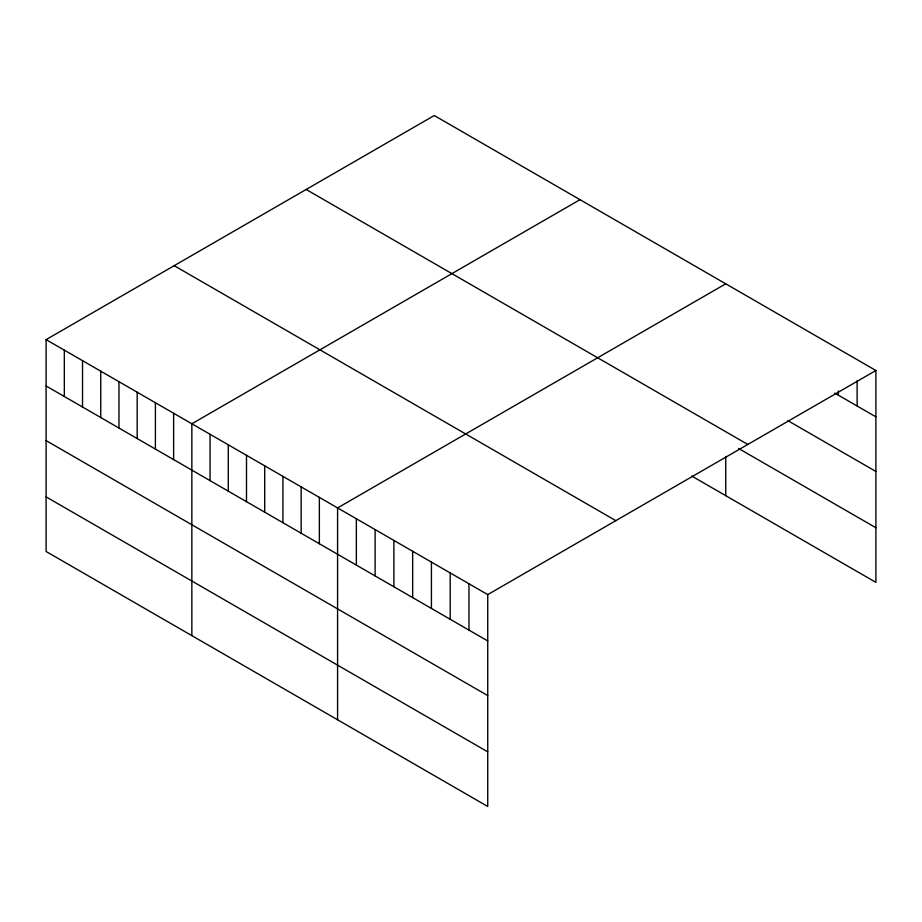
<?xml version="1.0" encoding="UTF-8"?>
<svg xmlns="http://www.w3.org/2000/svg" width="922" height="922" viewBox="0 0 922 922"><rect width="100%" height="100%" fill="white"/><g stroke="black" fill="none" stroke-linecap="round" stroke-linejoin="round"><path stroke-width="1.38" d="M46.1 339.63L487.738 594.609L487.738 806.473L46.1 551.494L46.1 339.63L434.262 115.527L875.9 370.506L875.9 582.37L691.742 476.04M580.007 199.671L191.845 423.774L191.845 635.638M725.741 283.815L337.579 507.918L337.579 719.782M487.738 594.609L875.9 370.506M834.836 393.141L875.9 416.848M787.918 420.674L875.9 471.465M306.173 189.483L747.811 444.462M738.649 448.507L875.9 527.741M174.189 265.674L615.827 520.653M46.1 385.972L487.738 640.951M46.1 440.601L487.738 695.58M46.1 496.877L487.738 751.845M857.126 380.728L857.126 406.014M838.363 390.963L838.363 395.181M725.741 456.459L725.741 495.679M468.964 583.776L468.964 630.118M450.201 572.931L450.201 619.284M431.427 562.097L431.427 608.439M412.653 551.264L412.653 597.606M393.89 540.43L393.89 586.772M375.116 529.585L375.116 575.939M356.353 518.752L356.353 565.094M319.358 497.396L319.358 543.738M301.148 486.885L301.148 533.227M282.927 476.363L282.927 522.705M264.706 465.852L264.706 512.194M246.497 455.33L246.497 501.672M228.276 444.807L228.276 491.149M210.055 434.297L210.055 480.639M173.624 413.252L173.624 459.605M155.403 402.741L155.403 449.083M137.182 392.219L137.182 438.561M118.973 381.708L118.973 428.05M100.752 371.186L100.752 417.528M82.531 360.663L82.531 407.017M64.321 350.153L64.321 396.495"/></g></svg>
